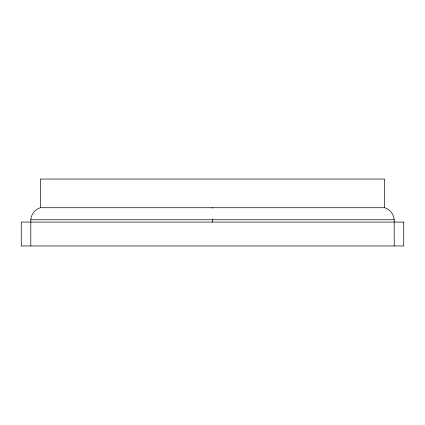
<?xml version="1.0" encoding="UTF-8"?>
<svg xmlns="http://www.w3.org/2000/svg" width="425" height="425" viewBox="0 0 425 425"><rect width="100%" height="100%" fill="white"/><g stroke="black" fill="none" stroke-linecap="round" stroke-linejoin="round"><path stroke-width="0.64" d="M30.812 245.969L30.812 219.752C31.126 214.269 35.137 209.297 40.375 207.719L384.625 207.719C389.863 209.297 393.874 214.269 394.188 219.752L394.188 245.969M30.812 219.752L394.188 219.752M384.625 207.719L384.625 179.031L40.375 179.031L40.375 207.719M212.5 207.719L212.5 208.261M212.5 218.96L212.5 222.062M403.75 222.062L21.25 222.062L21.25 245.969L403.75 245.969L403.75 222.062"/></g></svg>
